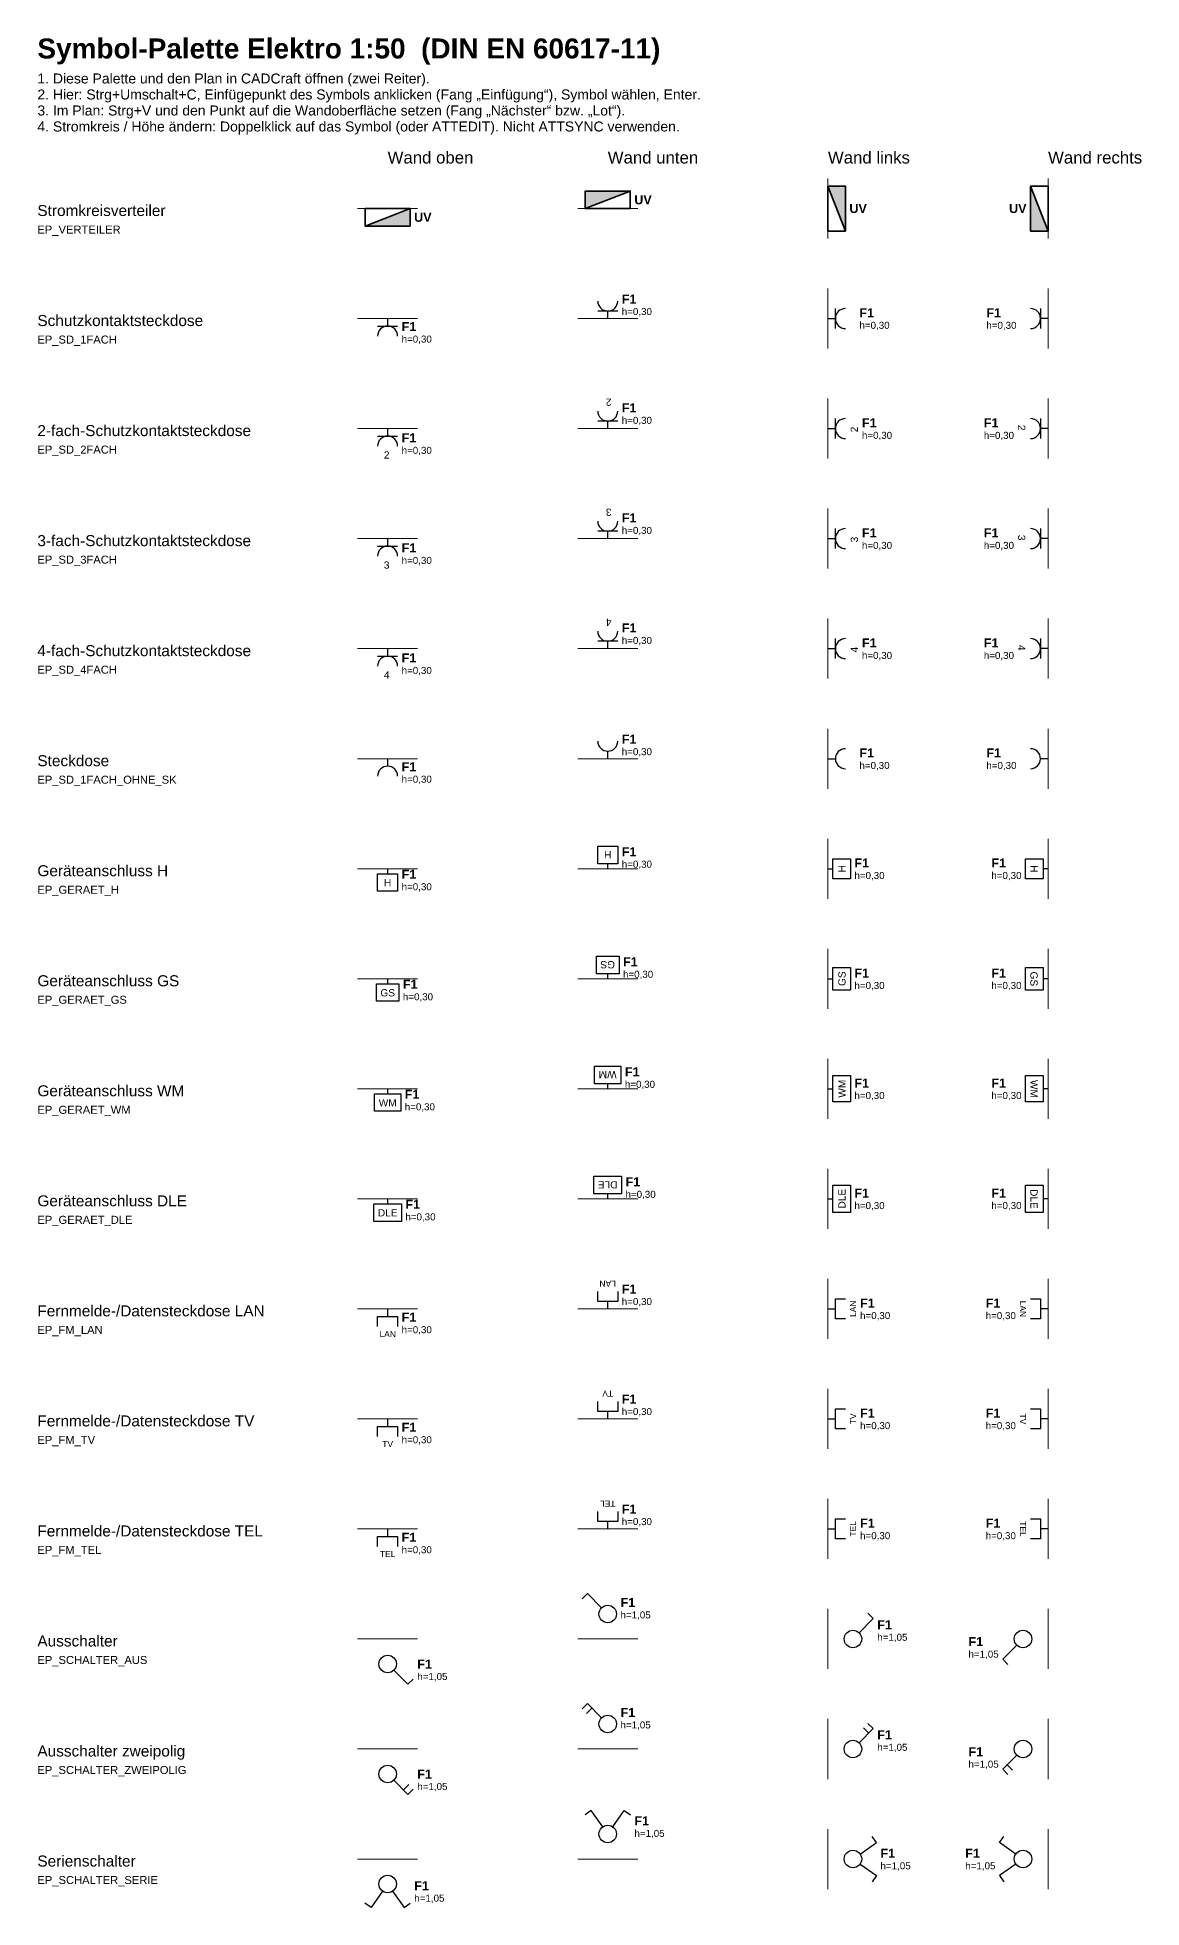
# Model space of a CAD drawing. Header units: millimetres. Extents: x 0 to 11035, y -35500 to 1711.
# Drawn here: x 0 to 11035, y -16986 to 1711 of the extents above; entities that cross this region are included whole.
import ezdxf

# ---------------------------------------------------------------- set-up
doc = ezdxf.new("R2010")
doc.units = ezdxf.units.MM
for name, color, linetype, lineweight in [('ELT_DATEN', 5, 'Continuous', 25), ('ELT_GERAETE', 7, 'Continuous', 25), ('ELT_PALETTE', 8, 'Continuous', 13), ('ELT_SCHALTER', 7, 'Continuous', 25), ('ELT_STECKDOSEN', 7, 'Continuous', 25), ('ELT_VERTEILER', 7, 'Continuous', 35)]:
    doc.layers.add(name, color=color, linetype=linetype, lineweight=lineweight)
doc.styles.add('PLAN', font='arial.ttf')
doc.styles.add('PLAN_FETT', font='arialbd.ttf')

# ---------------------------------------------------------------- blocks, each defined once
blk = doc.blocks.new('EP_VERTEILER', base_point=(-200000, -200000))
blk.add_hatch(color=0).paths.add_polyline_path([(-199995.5, -200003.5), (-199995.5, -200000), (-200004.5, -200003.5)])
at = {"color": 0}
for points in [[(-200004.5, -200000), (-199995.5, -200000), (-199995.5, -200003.5), (-200004.5, -200003.5)], [(-200004.5, -200003.5), (-199995.5, -200003.5), (-199995.5, -200000)]]:
    blk.add_lwpolyline(points, close=True, dxfattribs=at)
for tag, p, height, style in [('SK', (-199994.5, -200001), 1.8, 'PLAN_FETT'), ('HOEHE', (-199994.5, -200003.4), 1.4, 'PLAN'), ('BEM', (-199994.5, -200005.6), 1.4, 'PLAN')]:
    blk.add_attdef(tag, p, '', height=height, dxfattribs=dict(at, style=style))
blk = doc.blocks.new('EP_SD_1FACH', base_point=(-199900, -200000))
at = {"color": 0}
for p, q in [((-199900, -200000), (-199900, -200001.5)), ((-199902, -200001.5), (-199898, -200001.5))]:
    blk.add_line(p, q, dxfattribs=at)
blk.add_arc((-199900, -200003.5), 2, 0, 180, dxfattribs=at)
for tag, p, height, style in [('SK', (-199897, -200001), 1.8, 'PLAN_FETT'), ('HOEHE', (-199897, -200003.4), 1.4, 'PLAN'), ('BEM', (-199897, -200005.6), 1.4, 'PLAN')]:
    blk.add_attdef(tag, p, '', height=height, dxfattribs=dict(at, style=style))
blk = doc.blocks.new('EP_SD_2FACH', base_point=(-199800, -200000))
at = {"color": 0}
for p, q in [((-199800, -200000), (-199800, -200001.5)), ((-199802, -200001.5), (-199798, -200001.5))]:
    blk.add_line(p, q, dxfattribs=at)
blk.add_arc((-199800, -200003.5), 2, 0, 180, dxfattribs=at)
at = {"color": 0, "style": 'PLAN'}
blk.add_text('2', height=1.45, dxfattribs=at).set_placement((-199800.75, -200006))
at = {"color": 0}
for tag, p, height, style in [('SK', (-199797, -200001), 1.8, 'PLAN_FETT'), ('HOEHE', (-199797, -200003.4), 1.4, 'PLAN'), ('BEM', (-199797, -200005.6), 1.4, 'PLAN')]:
    blk.add_attdef(tag, p, '', height=height, dxfattribs=dict(at, style=style))
blk = doc.blocks.new('EP_SD_3FACH', base_point=(-199700, -200000))
at = {"color": 0}
for p, q in [((-199700, -200000), (-199700, -200001.5)), ((-199702, -200001.5), (-199698, -200001.5))]:
    blk.add_line(p, q, dxfattribs=at)
blk.add_arc((-199700, -200003.5), 2, 0, 180, dxfattribs=at)
at = {"color": 0, "style": 'PLAN'}
blk.add_text('3', height=1.45, dxfattribs=at).set_placement((-199700.75, -200006))
at = {"color": 0}
for tag, p, height, style in [('SK', (-199697, -200001), 1.8, 'PLAN_FETT'), ('HOEHE', (-199697, -200003.4), 1.4, 'PLAN'), ('BEM', (-199697, -200005.6), 1.4, 'PLAN')]:
    blk.add_attdef(tag, p, '', height=height, dxfattribs=dict(at, style=style))
blk = doc.blocks.new('EP_SD_4FACH', base_point=(-199600, -200000))
at = {"color": 0}
for p, q in [((-199600, -200000), (-199600, -200001.5)), ((-199602, -200001.5), (-199598, -200001.5))]:
    blk.add_line(p, q, dxfattribs=at)
blk.add_arc((-199600, -200003.5), 2, 0, 180, dxfattribs=at)
at = {"color": 0, "style": 'PLAN'}
blk.add_text('4', height=1.45, dxfattribs=at).set_placement((-199600.75, -200006))
at = {"color": 0}
for tag, p, height, style in [('SK', (-199597, -200001), 1.8, 'PLAN_FETT'), ('HOEHE', (-199597, -200003.4), 1.4, 'PLAN'), ('BEM', (-199597, -200005.6), 1.4, 'PLAN')]:
    blk.add_attdef(tag, p, '', height=height, dxfattribs=dict(at, style=style))
blk = doc.blocks.new('EP_SD_1FACH_OHNE_SK', base_point=(-199500, -200000))
at = {"color": 0}
blk.add_line((-199500, -200000), (-199500, -200001.5), dxfattribs=at)
blk.add_arc((-199500, -200003.5), 2, 0, 180, dxfattribs=at)
for tag, p, height, style in [('SK', (-199497, -200001), 1.8, 'PLAN_FETT'), ('HOEHE', (-199497, -200003.4), 1.4, 'PLAN'), ('BEM', (-199497, -200005.6), 1.4, 'PLAN')]:
    blk.add_attdef(tag, p, '', height=height, dxfattribs=dict(at, style=style))
blk = doc.blocks.new('EP_GERAET_H', base_point=(-199400, -200000))
at = {"color": 0}
blk.add_line((-199400, -200000), (-199400, -200001), dxfattribs=at)
blk.add_lwpolyline([(-199402, -200001), (-199398, -200001), (-199398, -200004.5), (-199402, -200004.5)], close=True, dxfattribs=at)
at = {"color": 0, "style": 'PLAN'}
blk.add_text('H', height=1.448, dxfattribs=at).set_placement((-199400.7222, -200003.53))
at = {"color": 0}
for tag, p, height, style in [('SK', (-199397, -200001), 1.8, 'PLAN_FETT'), ('HOEHE', (-199397, -200003.4), 1.4, 'PLAN'), ('BEM', (-199397, -200005.6), 1.4, 'PLAN')]:
    blk.add_attdef(tag, p, '', height=height, dxfattribs=dict(at, style=style))
blk = doc.blocks.new('EP_GERAET_GS', base_point=(-199300, -200000))
at = {"color": 0}
blk.add_line((-199300, -200000), (-199300, -200001), dxfattribs=at)
blk.add_lwpolyline([(-199302.25, -200001), (-199297.75, -200001), (-199297.75, -200004.5), (-199302.25, -200004.5)], close=True, dxfattribs=at)
at = {"color": 0, "style": 'PLAN'}
blk.add_text('GS', height=1.448, dxfattribs=at).set_placement((-199301.4448, -200003.53))
at = {"color": 0}
for tag, p, height, style in [('SK', (-199296.75, -200001), 1.8, 'PLAN_FETT'), ('HOEHE', (-199296.75, -200003.4), 1.4, 'PLAN'), ('BEM', (-199296.75, -200005.6), 1.4, 'PLAN')]:
    blk.add_attdef(tag, p, '', height=height, dxfattribs=dict(at, style=style))
blk = doc.blocks.new('EP_GERAET_WM', base_point=(-199200, -200000))
at = {"color": 0}
blk.add_line((-199200, -200000), (-199200, -200001), dxfattribs=at)
blk.add_lwpolyline([(-199202.625, -200001), (-199197.375, -200001), (-199197.375, -200004.5), (-199202.625, -200004.5)], close=True, dxfattribs=at)
at = {"color": 0, "style": 'PLAN'}
blk.add_text('WM', height=1.448, dxfattribs=at).set_placement((-199201.7769, -200003.53))
at = {"color": 0}
for tag, p, height, style in [('SK', (-199196.375, -200001), 1.8, 'PLAN_FETT'), ('HOEHE', (-199196.375, -200003.4), 1.4, 'PLAN'), ('BEM', (-199196.375, -200005.6), 1.4, 'PLAN')]:
    blk.add_attdef(tag, p, '', height=height, dxfattribs=dict(at, style=style))
blk = doc.blocks.new('EP_GERAET_DLE', base_point=(-199100, -200000))
at = {"color": 0}
blk.add_line((-199100, -200000), (-199100, -200001), dxfattribs=at)
blk.add_lwpolyline([(-199102.75, -200001), (-199097.25, -200001), (-199097.25, -200004.5), (-199102.75, -200004.5)], close=True, dxfattribs=at)
at = {"color": 0, "style": 'PLAN'}
blk.add_text('DLE', height=1.448, dxfattribs=at).set_placement((-199101.9453, -200003.53))
at = {"color": 0}
for tag, p, height, style in [('SK', (-199096.25, -200001), 1.8, 'PLAN_FETT'), ('HOEHE', (-199096.25, -200003.4), 1.4, 'PLAN'), ('BEM', (-199096.25, -200005.6), 1.4, 'PLAN')]:
    blk.add_attdef(tag, p, '', height=height, dxfattribs=dict(at, style=style))
blk = doc.blocks.new('EP_FM_LAN', base_point=(-199000, -200000))
at = {"color": 0}
blk.add_line((-199000, -200000), (-199000, -200001.5), dxfattribs=at)
blk.add_lwpolyline([(-199002, -200003.5), (-199002, -200001.5), (-198998, -200001.5), (-198998, -200003.5)], dxfattribs=at)
at = {"color": 0, "style": 'PLAN'}
blk.add_text('LAN', height=1.207, dxfattribs=at).set_placement((-199001.6211, -200005.6292))
at = {"color": 0}
for tag, p, height, style in [('SK', (-198997, -200001), 1.8, 'PLAN_FETT'), ('HOEHE', (-198997, -200003.4), 1.4, 'PLAN'), ('BEM', (-198997, -200005.6), 1.4, 'PLAN')]:
    blk.add_attdef(tag, p, '', height=height, dxfattribs=dict(at, style=style))
blk = doc.blocks.new('EP_FM_TV', base_point=(-198900, -200000))
at = {"color": 0}
blk.add_line((-198900, -200000), (-198900, -200001.5), dxfattribs=at)
blk.add_lwpolyline([(-198902, -200003.5), (-198902, -200001.5), (-198898, -200001.5), (-198898, -200003.5)], dxfattribs=at)
at = {"color": 0, "style": 'PLAN'}
blk.add_text('TV', height=1.207, dxfattribs=at).set_placement((-198901.0649, -200005.6292))
at = {"color": 0}
for tag, p, height, style in [('SK', (-198897, -200001), 1.8, 'PLAN_FETT'), ('HOEHE', (-198897, -200003.4), 1.4, 'PLAN'), ('BEM', (-198897, -200005.6), 1.4, 'PLAN')]:
    blk.add_attdef(tag, p, '', height=height, dxfattribs=dict(at, style=style))
blk = doc.blocks.new('EP_FM_TEL', base_point=(-198800, -200000))
at = {"color": 0}
blk.add_line((-198800, -200000), (-198800, -200001.5), dxfattribs=at)
blk.add_lwpolyline([(-198802, -200003.5), (-198802, -200001.5), (-198798, -200001.5), (-198798, -200003.5)], dxfattribs=at)
at = {"color": 0, "style": 'PLAN'}
blk.add_text('TEL', height=1.207, dxfattribs=at).set_placement((-198801.5283, -200005.6292))
at = {"color": 0}
for tag, p, height, style in [('SK', (-198797, -200001), 1.8, 'PLAN_FETT'), ('HOEHE', (-198797, -200003.4), 1.4, 'PLAN'), ('BEM', (-198797, -200005.6), 1.4, 'PLAN')]:
    blk.add_attdef(tag, p, '', height=height, dxfattribs=dict(at, style=style))
blk = doc.blocks.new('EP_SCHALTER_AUS', base_point=(-198700, -200000))
at = {"color": 0}
for p, q in [((-198698.7625, -200006.2375), (-198695.935, -200009.065)), ((-198695.935, -200009.065), (-198694.8725, -200008.005))]:
    blk.add_line(p, q, dxfattribs=at)
blk.add_circle((-198700, -200005), 1.75, dxfattribs=at)
for tag, p, height, style in [('SK', (-198693.8725, -200001), 1.8, 'PLAN_FETT'), ('HOEHE', (-198693.8725, -200003.4), 1.4, 'PLAN'), ('BEM', (-198693.8725, -200005.6), 1.4, 'PLAN')]:
    blk.add_attdef(tag, p, '', height=height, dxfattribs=dict(at, style=style))
blk = doc.blocks.new('EP_SCHALTER_ZWEIPOLIG', base_point=(-198600, -200000))
at = {"color": 0}
for p, q in [((-198598.7625, -200006.2375), (-198595.935, -200009.065)), ((-198596.8175, -200008.1825), (-198595.7575, -200007.1225)), ((-198595.935, -200009.065), (-198594.8725, -200008.005))]:
    blk.add_line(p, q, dxfattribs=at)
blk.add_circle((-198600, -200005), 1.75, dxfattribs=at)
for tag, p, height, style in [('SK', (-198593.8725, -200001), 1.8, 'PLAN_FETT'), ('HOEHE', (-198593.8725, -200003.4), 1.4, 'PLAN'), ('BEM', (-198593.8725, -200005.6), 1.4, 'PLAN')]:
    blk.add_attdef(tag, p, '', height=height, dxfattribs=dict(at, style=style))
blk = doc.blocks.new('EP_SCHALTER_SERIE', base_point=(-198500, -200000))
at = {"color": 0}
for p, q in [((-198501.005, -200006.4325), (-198503.2975, -200009.71)), ((-198498.995, -200006.4325), (-198496.7025, -200009.71)), ((-198503.2975, -200009.71), (-198504.5275, -200008.85)), ((-198496.7025, -200009.71), (-198495.4725, -200008.85))]:
    blk.add_line(p, q, dxfattribs=at)
blk.add_circle((-198500, -200005), 1.75, dxfattribs=at)
for tag, p, height, style in [('SK', (-198494.4725, -200001), 1.8, 'PLAN_FETT'), ('HOEHE', (-198494.4725, -200003.4), 1.4, 'PLAN'), ('BEM', (-198494.4725, -200005.6), 1.4, 'PLAN')]:
    blk.add_attdef(tag, p, '', height=height, dxfattribs=dict(at, style=style))

msp = doc.modelspace()

# ---------------------------------------------------------------- linework, layer by layer
at = {"layer": 'ELT_PALETTE'}
for p, q in [((7900, -300), (7900, 300)), ((10100, -300), (10100, 300)), ((3200, 0), (3800, 0)), ((5400, 0), (6000, 0)), ((7900, -1400), (7900, -800)), ((10100, -1400), (10100, -800)), ((3200, -1100), (3800, -1100)), ((5400, -1100), (6000, -1100)), ((7900, -2500), (7900, -1900)), ((10100, -2500), (10100, -1900)), ((3200, -2200), (3800, -2200)), ((5400, -2200), (6000, -2200)), ((7900, -3600), (7900, -3000)), ((10100, -3600), (10100, -3000)), ((3200, -3300), (3800, -3300)), ((5400, -3300), (6000, -3300)), ((7900, -4700), (7900, -4100)), ((10100, -4700), (10100, -4100)), ((3200, -4400), (3800, -4400)), ((5400, -4400), (6000, -4400)), ((7900, -5800), (7900, -5200)), ((10100, -5800), (10100, -5200)), ((3200, -5500), (3800, -5500)), ((5400, -5500), (6000, -5500)), ((7900, -6900), (7900, -6300)), ((10100, -6900), (10100, -6300)), ((3200, -6600), (3800, -6600)), ((5400, -6600), (6000, -6600)), ((7900, -8000), (7900, -7400)), ((10100, -8000), (10100, -7400)), ((3200, -7700), (3800, -7700)), ((5400, -7700), (6000, -7700)), ((7900, -9100), (7900, -8500)), ((10100, -9100), (10100, -8500)), ((3200, -8800), (3800, -8800)), ((5400, -8800), (6000, -8800)), ((7900, -10200), (7900, -9600)), ((10100, -10200), (10100, -9600)), ((3200, -9900), (3800, -9900)), ((5400, -9900), (6000, -9900)), ((7900, -11300), (7900, -10700)), ((10100, -11300), (10100, -10700)), ((3200, -11000), (3800, -11000)), ((5400, -11000), (6000, -11000)), ((7900, -12400), (7900, -11800)), ((10100, -12400), (10100, -11800)), ((3200, -12100), (3800, -12100)), ((5400, -12100), (6000, -12100)), ((7900, -13500), (7900, -12900)), ((10100, -13500), (10100, -12900)), ((3200, -13200), (3800, -13200)), ((5400, -13200), (6000, -13200)), ((7900, -14600), (7900, -14000)), ((10100, -14600), (10100, -14000)), ((3200, -14300), (3800, -14300)), ((5400, -14300), (6000, -14300)), ((7900, -15700), (7900, -15100)), ((10100, -15700), (10100, -15100)), ((3200, -15400), (3800, -15400)), ((5400, -15400), (6000, -15400)), ((7900, -16800), (7900, -16200)), ((10100, -16800), (10100, -16200)), ((3200, -16500), (3800, -16500)), ((5400, -16500), (6000, -16500))]:
    msp.add_line(p, q, dxfattribs=at)

# ---------------------------------------------------------------- block references
at = {"layer": 'ELT_DATEN'}
ref = msp.add_blockref('EP_FM_LAN', (5700, -11000), dxfattribs=dict(at, xscale=50, yscale=50, zscale=50, rotation=180))
ref.add_attrib('SK', 'F1', (5840, -10846.8), dxfattribs={"color": 0, "height": 90, "style": 'PLAN_FETT'})
ref.add_attrib('HOEHE', 'h=0,30', (5840, -10961.8), dxfattribs={"color": 0, "height": 70, "style": 'PLAN'})
ref = msp.add_blockref('EP_FM_LAN', (3500, -11000), dxfattribs=dict(at, xscale=50, yscale=50, zscale=50))
ref.add_attrib('SK', 'F1', (3640, -11128.2), dxfattribs={"color": 0, "height": 90, "style": 'PLAN_FETT'})
ref.add_attrib('HOEHE', 'h=0,30', (3640, -11243.2), dxfattribs={"color": 0, "height": 70, "style": 'PLAN'})
ref = msp.add_blockref('EP_FM_LAN', (7900, -11000), dxfattribs=dict(at, xscale=50, yscale=50, zscale=50, rotation=90))
ref.add_attrib('SK', 'F1', (8221.5, -10987.5), dxfattribs={"color": 0, "height": 90, "style": 'PLAN_FETT'})
ref.add_attrib('HOEHE', 'h=0,30', (8221.5, -11102.5), dxfattribs={"color": 0, "height": 70, "style": 'PLAN'})
ref = msp.add_blockref('EP_FM_LAN', (10100, -11000), dxfattribs=dict(at, xscale=50, yscale=50, zscale=50, rotation=270))
ref.add_attrib('SK', 'F1', (9476.8, -10987.5), dxfattribs={"color": 0, "height": 90, "style": 'PLAN_FETT'})
ref.add_attrib('HOEHE', 'h=0,30', (9476.8, -11102.5), dxfattribs={"color": 0, "height": 70, "style": 'PLAN'})
ref = msp.add_blockref('EP_FM_TV', (5700, -12100), dxfattribs=dict(at, xscale=50, yscale=50, zscale=50, rotation=180))
ref.add_attrib('SK', 'F1', (5840, -11946.8), dxfattribs={"color": 0, "height": 90, "style": 'PLAN_FETT'})
ref.add_attrib('HOEHE', 'h=0,30', (5840, -12061.8), dxfattribs={"color": 0, "height": 70, "style": 'PLAN'})
ref = msp.add_blockref('EP_FM_TV', (3500, -12100), dxfattribs=dict(at, xscale=50, yscale=50, zscale=50))
ref.add_attrib('SK', 'F1', (3640, -12228.2), dxfattribs={"color": 0, "height": 90, "style": 'PLAN_FETT'})
ref.add_attrib('HOEHE', 'h=0,30', (3640, -12343.2), dxfattribs={"color": 0, "height": 70, "style": 'PLAN'})
ref = msp.add_blockref('EP_FM_TV', (7900, -12100), dxfattribs=dict(at, xscale=50, yscale=50, zscale=50, rotation=90))
ref.add_attrib('SK', 'F1', (8221.5, -12087.5), dxfattribs={"color": 0, "height": 90, "style": 'PLAN_FETT'})
ref.add_attrib('HOEHE', 'h=0,30', (8221.5, -12202.5), dxfattribs={"color": 0, "height": 70, "style": 'PLAN'})
ref = msp.add_blockref('EP_FM_TV', (10100, -12100), dxfattribs=dict(at, xscale=50, yscale=50, zscale=50, rotation=270))
ref.add_attrib('SK', 'F1', (9476.8, -12087.5), dxfattribs={"color": 0, "height": 90, "style": 'PLAN_FETT'})
ref.add_attrib('HOEHE', 'h=0,30', (9476.8, -12202.5), dxfattribs={"color": 0, "height": 70, "style": 'PLAN'})
ref = msp.add_blockref('EP_FM_TEL', (5700, -13200), dxfattribs=dict(at, xscale=50, yscale=50, zscale=50, rotation=180))
ref.add_attrib('SK', 'F1', (5840, -13046.8), dxfattribs={"color": 0, "height": 90, "style": 'PLAN_FETT'})
ref.add_attrib('HOEHE', 'h=0,30', (5840, -13161.8), dxfattribs={"color": 0, "height": 70, "style": 'PLAN'})
ref = msp.add_blockref('EP_FM_TEL', (3500, -13200), dxfattribs=dict(at, xscale=50, yscale=50, zscale=50))
ref.add_attrib('SK', 'F1', (3640, -13328.2), dxfattribs={"color": 0, "height": 90, "style": 'PLAN_FETT'})
ref.add_attrib('HOEHE', 'h=0,30', (3640, -13443.2), dxfattribs={"color": 0, "height": 70, "style": 'PLAN'})
ref = msp.add_blockref('EP_FM_TEL', (7900, -13200), dxfattribs=dict(at, xscale=50, yscale=50, zscale=50, rotation=90))
ref.add_attrib('SK', 'F1', (8221.5, -13187.5), dxfattribs={"color": 0, "height": 90, "style": 'PLAN_FETT'})
ref.add_attrib('HOEHE', 'h=0,30', (8221.5, -13302.5), dxfattribs={"color": 0, "height": 70, "style": 'PLAN'})
ref = msp.add_blockref('EP_FM_TEL', (10100, -13200), dxfattribs=dict(at, xscale=50, yscale=50, zscale=50, rotation=270))
ref.add_attrib('SK', 'F1', (9476.8, -13187.5), dxfattribs={"color": 0, "height": 90, "style": 'PLAN_FETT'})
ref.add_attrib('HOEHE', 'h=0,30', (9476.8, -13302.5), dxfattribs={"color": 0, "height": 70, "style": 'PLAN'})
at = {"layer": 'ELT_GERAETE'}
ref = msp.add_blockref('EP_GERAET_H', (5700, -6600), dxfattribs=dict(at, xscale=50, yscale=50, zscale=50, rotation=180))
ref.add_attrib('SK', 'F1', (5840, -6475), dxfattribs={"color": 0, "height": 90, "style": 'PLAN_FETT'})
ref.add_attrib('HOEHE', 'h=0,30', (5840, -6590), dxfattribs={"color": 0, "height": 70, "style": 'PLAN'})
ref = msp.add_blockref('EP_GERAET_H', (7900, -6600), dxfattribs=dict(at, xscale=50, yscale=50, zscale=50, rotation=90))
ref.add_attrib('SK', 'F1', (8165, -6587.5), dxfattribs={"color": 0, "height": 90, "style": 'PLAN_FETT'})
ref.add_attrib('HOEHE', 'h=0,30', (8165, -6702.5), dxfattribs={"color": 0, "height": 70, "style": 'PLAN'})
ref = msp.add_blockref('EP_GERAET_H', (10100, -6600), dxfattribs=dict(at, xscale=50, yscale=50, zscale=50, rotation=270))
ref.add_attrib('SK', 'F1', (9533.3, -6587.5), dxfattribs={"color": 0, "height": 90, "style": 'PLAN_FETT'})
ref.add_attrib('HOEHE', 'h=0,30', (9533.3, -6702.5), dxfattribs={"color": 0, "height": 70, "style": 'PLAN'})
ref = msp.add_blockref('EP_GERAET_H', (3500, -6600), dxfattribs=dict(at, xscale=50, yscale=50, zscale=50))
ref.add_attrib('SK', 'F1', (3640, -6700), dxfattribs={"color": 0, "height": 90, "style": 'PLAN_FETT'})
ref.add_attrib('HOEHE', 'h=0,30', (3640, -6815), dxfattribs={"color": 0, "height": 70, "style": 'PLAN'})
ref = msp.add_blockref('EP_GERAET_GS', (5700, -7700), dxfattribs=dict(at, xscale=50, yscale=50, zscale=50, rotation=180))
ref.add_attrib('SK', 'F1', (5852.5, -7575), dxfattribs={"color": 0, "height": 90, "style": 'PLAN_FETT'})
ref.add_attrib('HOEHE', 'h=0,30', (5852.5, -7690), dxfattribs={"color": 0, "height": 70, "style": 'PLAN'})
ref = msp.add_blockref('EP_GERAET_GS', (7900, -7700), dxfattribs=dict(at, xscale=50, yscale=50, zscale=50, rotation=90))
ref.add_attrib('SK', 'F1', (8165, -7687.5), dxfattribs={"color": 0, "height": 90, "style": 'PLAN_FETT'})
ref.add_attrib('HOEHE', 'h=0,30', (8165, -7802.5), dxfattribs={"color": 0, "height": 70, "style": 'PLAN'})
ref = msp.add_blockref('EP_GERAET_GS', (10100, -7700), dxfattribs=dict(at, xscale=50, yscale=50, zscale=50, rotation=270))
ref.add_attrib('SK', 'F1', (9533.3, -7687.5), dxfattribs={"color": 0, "height": 90, "style": 'PLAN_FETT'})
ref.add_attrib('HOEHE', 'h=0,30', (9533.3, -7802.5), dxfattribs={"color": 0, "height": 70, "style": 'PLAN'})
ref = msp.add_blockref('EP_GERAET_GS', (3500, -7700), dxfattribs=dict(at, xscale=50, yscale=50, zscale=50))
ref.add_attrib('SK', 'F1', (3652.5, -7800), dxfattribs={"color": 0, "height": 90, "style": 'PLAN_FETT'})
ref.add_attrib('HOEHE', 'h=0,30', (3652.5, -7915), dxfattribs={"color": 0, "height": 70, "style": 'PLAN'})
ref = msp.add_blockref('EP_GERAET_WM', (5700, -8800), dxfattribs=dict(at, xscale=50, yscale=50, zscale=50, rotation=180))
ref.add_attrib('SK', 'F1', (5871.2, -8675), dxfattribs={"color": 0, "height": 90, "style": 'PLAN_FETT'})
ref.add_attrib('HOEHE', 'h=0,30', (5871.2, -8790), dxfattribs={"color": 0, "height": 70, "style": 'PLAN'})
ref = msp.add_blockref('EP_GERAET_WM', (7900, -8800), dxfattribs=dict(at, xscale=50, yscale=50, zscale=50, rotation=90))
ref.add_attrib('SK', 'F1', (8165, -8787.5), dxfattribs={"color": 0, "height": 90, "style": 'PLAN_FETT'})
ref.add_attrib('HOEHE', 'h=0,30', (8165, -8902.5), dxfattribs={"color": 0, "height": 70, "style": 'PLAN'})
ref = msp.add_blockref('EP_GERAET_WM', (10100, -8800), dxfattribs=dict(at, xscale=50, yscale=50, zscale=50, rotation=270))
ref.add_attrib('SK', 'F1', (9533.3, -8787.5), dxfattribs={"color": 0, "height": 90, "style": 'PLAN_FETT'})
ref.add_attrib('HOEHE', 'h=0,30', (9533.3, -8902.5), dxfattribs={"color": 0, "height": 70, "style": 'PLAN'})
ref = msp.add_blockref('EP_GERAET_WM', (3500, -8800), dxfattribs=dict(at, xscale=50, yscale=50, zscale=50))
ref.add_attrib('SK', 'F1', (3671.2, -8900), dxfattribs={"color": 0, "height": 90, "style": 'PLAN_FETT'})
ref.add_attrib('HOEHE', 'h=0,30', (3671.2, -9015), dxfattribs={"color": 0, "height": 70, "style": 'PLAN'})
ref = msp.add_blockref('EP_GERAET_DLE', (5700, -9900), dxfattribs=dict(at, xscale=50, yscale=50, zscale=50, rotation=180))
ref.add_attrib('SK', 'F1', (5877.5, -9775), dxfattribs={"color": 0, "height": 90, "style": 'PLAN_FETT'})
ref.add_attrib('HOEHE', 'h=0,30', (5877.5, -9890), dxfattribs={"color": 0, "height": 70, "style": 'PLAN'})
ref = msp.add_blockref('EP_GERAET_DLE', (3500, -9900), dxfattribs=dict(at, xscale=50, yscale=50, zscale=50))
ref.add_attrib('SK', 'F1', (3677.5, -10000), dxfattribs={"color": 0, "height": 90, "style": 'PLAN_FETT'})
ref.add_attrib('HOEHE', 'h=0,30', (3677.5, -10115), dxfattribs={"color": 0, "height": 70, "style": 'PLAN'})
ref = msp.add_blockref('EP_GERAET_DLE', (7900, -9900), dxfattribs=dict(at, xscale=50, yscale=50, zscale=50, rotation=90))
ref.add_attrib('SK', 'F1', (8165, -9887.5), dxfattribs={"color": 0, "height": 90, "style": 'PLAN_FETT'})
ref.add_attrib('HOEHE', 'h=0,30', (8165, -10002.5), dxfattribs={"color": 0, "height": 70, "style": 'PLAN'})
ref = msp.add_blockref('EP_GERAET_DLE', (10100, -9900), dxfattribs=dict(at, xscale=50, yscale=50, zscale=50, rotation=270))
ref.add_attrib('SK', 'F1', (9533.3, -9887.5), dxfattribs={"color": 0, "height": 90, "style": 'PLAN_FETT'})
ref.add_attrib('HOEHE', 'h=0,30', (9533.3, -10002.5), dxfattribs={"color": 0, "height": 70, "style": 'PLAN'})
at = {"layer": 'ELT_SCHALTER'}
ref = msp.add_blockref('EP_SCHALTER_AUS', (5700, -14300), dxfattribs=dict(at, xscale=50, yscale=50, zscale=50, rotation=180))
ref.add_attrib('SK', 'F1', (5827.5, -13979.6), dxfattribs={"color": 0, "height": 90, "style": 'PLAN_FETT'})
ref.add_attrib('HOEHE', 'h=1,05', (5827.5, -14094.6), dxfattribs={"color": 0, "height": 70, "style": 'PLAN'})
ref = msp.add_blockref('EP_SCHALTER_AUS', (7900, -14300), dxfattribs=dict(at, xscale=50, yscale=50, zscale=50, rotation=90))
ref.add_attrib('SK', 'F1', (8393.2, -14203.1), dxfattribs={"color": 0, "height": 90, "style": 'PLAN_FETT'})
ref.add_attrib('HOEHE', 'h=1,05', (8393.2, -14318.1), dxfattribs={"color": 0, "height": 70, "style": 'PLAN'})
ref = msp.add_blockref('EP_SCHALTER_AUS', (10100, -14300), dxfattribs=dict(at, xscale=50, yscale=50, zscale=50, rotation=270))
ref.add_attrib('SK', 'F1', (9305, -14371.9), dxfattribs={"color": 0, "height": 90, "style": 'PLAN_FETT'})
ref.add_attrib('HOEHE', 'h=1,05', (9305, -14486.9), dxfattribs={"color": 0, "height": 70, "style": 'PLAN'})
ref = msp.add_blockref('EP_SCHALTER_AUS', (3500, -14300), dxfattribs=dict(at, xscale=50, yscale=50, zscale=50))
ref.add_attrib('SK', 'F1', (3796.4, -14595.4), dxfattribs={"color": 0, "height": 90, "style": 'PLAN_FETT'})
ref.add_attrib('HOEHE', 'h=1,05', (3796.4, -14710.4), dxfattribs={"color": 0, "height": 70, "style": 'PLAN'})
ref = msp.add_blockref('EP_SCHALTER_ZWEIPOLIG', (5700, -15400), dxfattribs=dict(at, xscale=50, yscale=50, zscale=50, rotation=180))
ref.add_attrib('SK', 'F1', (5827.5, -15079.6), dxfattribs={"color": 0, "height": 90, "style": 'PLAN_FETT'})
ref.add_attrib('HOEHE', 'h=1,05', (5827.5, -15194.6), dxfattribs={"color": 0, "height": 70, "style": 'PLAN'})
ref = msp.add_blockref('EP_SCHALTER_ZWEIPOLIG', (7900, -15400), dxfattribs=dict(at, xscale=50, yscale=50, zscale=50, rotation=90))
ref.add_attrib('SK', 'F1', (8393.2, -15303.1), dxfattribs={"color": 0, "height": 90, "style": 'PLAN_FETT'})
ref.add_attrib('HOEHE', 'h=1,05', (8393.2, -15418.1), dxfattribs={"color": 0, "height": 70, "style": 'PLAN'})
ref = msp.add_blockref('EP_SCHALTER_ZWEIPOLIG', (10100, -15400), dxfattribs=dict(at, xscale=50, yscale=50, zscale=50, rotation=270))
ref.add_attrib('SK', 'F1', (9305, -15471.9), dxfattribs={"color": 0, "height": 90, "style": 'PLAN_FETT'})
ref.add_attrib('HOEHE', 'h=1,05', (9305, -15586.9), dxfattribs={"color": 0, "height": 70, "style": 'PLAN'})
ref = msp.add_blockref('EP_SCHALTER_ZWEIPOLIG', (3500, -15400), dxfattribs=dict(at, xscale=50, yscale=50, zscale=50))
ref.add_attrib('SK', 'F1', (3796.4, -15695.4), dxfattribs={"color": 0, "height": 90, "style": 'PLAN_FETT'})
ref.add_attrib('HOEHE', 'h=1,05', (3796.4, -15810.4), dxfattribs={"color": 0, "height": 70, "style": 'PLAN'})
ref = msp.add_blockref('EP_SCHALTER_SERIE', (5700, -16500), dxfattribs=dict(at, xscale=50, yscale=50, zscale=50, rotation=180))
ref.add_attrib('SK', 'F1', (5966.4, -16163.5), dxfattribs={"color": 0, "height": 90, "style": 'PLAN_FETT'})
ref.add_attrib('HOEHE', 'h=1,05', (5966.4, -16278.5), dxfattribs={"color": 0, "height": 70, "style": 'PLAN'})
ref = msp.add_blockref('EP_SCHALTER_SERIE', (7900, -16500), dxfattribs=dict(at, xscale=50, yscale=50, zscale=50, rotation=90))
ref.add_attrib('SK', 'F1', (8425.5, -16487.5), dxfattribs={"color": 0, "height": 90, "style": 'PLAN_FETT'})
ref.add_attrib('HOEHE', 'h=1,05', (8425.5, -16602.5), dxfattribs={"color": 0, "height": 70, "style": 'PLAN'})
ref = msp.add_blockref('EP_SCHALTER_SERIE', (10100, -16500), dxfattribs=dict(at, xscale=50, yscale=50, zscale=50, rotation=270))
ref.add_attrib('SK', 'F1', (9272.8, -16487.5), dxfattribs={"color": 0, "height": 90, "style": 'PLAN_FETT'})
ref.add_attrib('HOEHE', 'h=1,05', (9272.8, -16602.5), dxfattribs={"color": 0, "height": 70, "style": 'PLAN'})
ref = msp.add_blockref('EP_SCHALTER_SERIE', (3500, -16500), dxfattribs=dict(at, xscale=50, yscale=50, zscale=50))
ref.add_attrib('SK', 'F1', (3766.4, -16811.5), dxfattribs={"color": 0, "height": 90, "style": 'PLAN_FETT'})
ref.add_attrib('HOEHE', 'h=1,05', (3766.4, -16926.5), dxfattribs={"color": 0, "height": 70, "style": 'PLAN'})
at = {"layer": 'ELT_STECKDOSEN'}
ref = msp.add_blockref('EP_SD_1FACH', (5700, -1100), dxfattribs=dict(at, xscale=50, yscale=50, zscale=50, rotation=180))
ref.add_attrib('SK', 'F1', (5840, -950), dxfattribs={"color": 0, "height": 90, "style": 'PLAN_FETT'})
ref.add_attrib('HOEHE', 'h=0,30', (5840, -1065), dxfattribs={"color": 0, "height": 70, "style": 'PLAN'})
ref = msp.add_blockref('EP_SD_1FACH', (3500, -1100), dxfattribs=dict(at, xscale=50, yscale=50, zscale=50))
ref.add_attrib('SK', 'F1', (3640, -1225), dxfattribs={"color": 0, "height": 90, "style": 'PLAN_FETT'})
ref.add_attrib('HOEHE', 'h=0,30', (3640, -1340), dxfattribs={"color": 0, "height": 70, "style": 'PLAN'})
ref = msp.add_blockref('EP_SD_1FACH', (7900, -1100), dxfattribs=dict(at, xscale=50, yscale=50, zscale=50, rotation=90))
ref.add_attrib('SK', 'F1', (8215, -1087.5), dxfattribs={"color": 0, "height": 90, "style": 'PLAN_FETT'})
ref.add_attrib('HOEHE', 'h=0,30', (8215, -1202.5), dxfattribs={"color": 0, "height": 70, "style": 'PLAN'})
ref = msp.add_blockref('EP_SD_1FACH', (10100, -1100), dxfattribs=dict(at, xscale=50, yscale=50, zscale=50, rotation=270))
ref.add_attrib('SK', 'F1', (9483.3, -1087.5), dxfattribs={"color": 0, "height": 90, "style": 'PLAN_FETT'})
ref.add_attrib('HOEHE', 'h=0,30', (9483.3, -1202.5), dxfattribs={"color": 0, "height": 70, "style": 'PLAN'})
ref = msp.add_blockref('EP_SD_2FACH', (5700, -2200), dxfattribs=dict(at, xscale=50, yscale=50, zscale=50, rotation=180))
ref.add_attrib('SK', 'F1', (5840, -2037.5), dxfattribs={"color": 0, "height": 90, "style": 'PLAN_FETT'})
ref.add_attrib('HOEHE', 'h=0,30', (5840, -2152.5), dxfattribs={"color": 0, "height": 70, "style": 'PLAN'})
ref = msp.add_blockref('EP_SD_2FACH', (3500, -2200), dxfattribs=dict(at, xscale=50, yscale=50, zscale=50))
ref.add_attrib('SK', 'F1', (3640, -2337.5), dxfattribs={"color": 0, "height": 90, "style": 'PLAN_FETT'})
ref.add_attrib('HOEHE', 'h=0,30', (3640, -2452.5), dxfattribs={"color": 0, "height": 70, "style": 'PLAN'})
ref = msp.add_blockref('EP_SD_2FACH', (7900, -2200), dxfattribs=dict(at, xscale=50, yscale=50, zscale=50, rotation=90))
ref.add_attrib('SK', 'F1', (8240, -2187.5), dxfattribs={"color": 0, "height": 90, "style": 'PLAN_FETT'})
ref.add_attrib('HOEHE', 'h=0,30', (8240, -2302.5), dxfattribs={"color": 0, "height": 70, "style": 'PLAN'})
ref = msp.add_blockref('EP_SD_2FACH', (10100, -2200), dxfattribs=dict(at, xscale=50, yscale=50, zscale=50, rotation=270))
ref.add_attrib('SK', 'F1', (9458.3, -2187.5), dxfattribs={"color": 0, "height": 90, "style": 'PLAN_FETT'})
ref.add_attrib('HOEHE', 'h=0,30', (9458.3, -2302.5), dxfattribs={"color": 0, "height": 70, "style": 'PLAN'})
ref = msp.add_blockref('EP_SD_3FACH', (5700, -3300), dxfattribs=dict(at, xscale=50, yscale=50, zscale=50, rotation=180))
ref.add_attrib('SK', 'F1', (5840, -3137.5), dxfattribs={"color": 0, "height": 90, "style": 'PLAN_FETT'})
ref.add_attrib('HOEHE', 'h=0,30', (5840, -3252.5), dxfattribs={"color": 0, "height": 70, "style": 'PLAN'})
ref = msp.add_blockref('EP_SD_3FACH', (3500, -3300), dxfattribs=dict(at, xscale=50, yscale=50, zscale=50))
ref.add_attrib('SK', 'F1', (3640, -3437.5), dxfattribs={"color": 0, "height": 90, "style": 'PLAN_FETT'})
ref.add_attrib('HOEHE', 'h=0,30', (3640, -3552.5), dxfattribs={"color": 0, "height": 70, "style": 'PLAN'})
ref = msp.add_blockref('EP_SD_3FACH', (7900, -3300), dxfattribs=dict(at, xscale=50, yscale=50, zscale=50, rotation=90))
ref.add_attrib('SK', 'F1', (8240, -3287.5), dxfattribs={"color": 0, "height": 90, "style": 'PLAN_FETT'})
ref.add_attrib('HOEHE', 'h=0,30', (8240, -3402.5), dxfattribs={"color": 0, "height": 70, "style": 'PLAN'})
ref = msp.add_blockref('EP_SD_3FACH', (10100, -3300), dxfattribs=dict(at, xscale=50, yscale=50, zscale=50, rotation=270))
ref.add_attrib('SK', 'F1', (9458.3, -3287.5), dxfattribs={"color": 0, "height": 90, "style": 'PLAN_FETT'})
ref.add_attrib('HOEHE', 'h=0,30', (9458.3, -3402.5), dxfattribs={"color": 0, "height": 70, "style": 'PLAN'})
ref = msp.add_blockref('EP_SD_4FACH', (5700, -4400), dxfattribs=dict(at, xscale=50, yscale=50, zscale=50, rotation=180))
ref.add_attrib('SK', 'F1', (5840, -4237.5), dxfattribs={"color": 0, "height": 90, "style": 'PLAN_FETT'})
ref.add_attrib('HOEHE', 'h=0,30', (5840, -4352.5), dxfattribs={"color": 0, "height": 70, "style": 'PLAN'})
ref = msp.add_blockref('EP_SD_4FACH', (7900, -4400), dxfattribs=dict(at, xscale=50, yscale=50, zscale=50, rotation=90))
ref.add_attrib('SK', 'F1', (8240, -4387.5), dxfattribs={"color": 0, "height": 90, "style": 'PLAN_FETT'})
ref.add_attrib('HOEHE', 'h=0,30', (8240, -4502.5), dxfattribs={"color": 0, "height": 70, "style": 'PLAN'})
ref = msp.add_blockref('EP_SD_4FACH', (10100, -4400), dxfattribs=dict(at, xscale=50, yscale=50, zscale=50, rotation=270))
ref.add_attrib('SK', 'F1', (9458.3, -4387.5), dxfattribs={"color": 0, "height": 90, "style": 'PLAN_FETT'})
ref.add_attrib('HOEHE', 'h=0,30', (9458.3, -4502.5), dxfattribs={"color": 0, "height": 70, "style": 'PLAN'})
ref = msp.add_blockref('EP_SD_4FACH', (3500, -4400), dxfattribs=dict(at, xscale=50, yscale=50, zscale=50))
ref.add_attrib('SK', 'F1', (3640, -4537.5), dxfattribs={"color": 0, "height": 90, "style": 'PLAN_FETT'})
ref.add_attrib('HOEHE', 'h=0,30', (3640, -4652.5), dxfattribs={"color": 0, "height": 70, "style": 'PLAN'})
ref = msp.add_blockref('EP_SD_1FACH_OHNE_SK', (5700, -5500), dxfattribs=dict(at, xscale=50, yscale=50, zscale=50, rotation=180))
ref.add_attrib('SK', 'F1', (5840, -5350), dxfattribs={"color": 0, "height": 90, "style": 'PLAN_FETT'})
ref.add_attrib('HOEHE', 'h=0,30', (5840, -5465), dxfattribs={"color": 0, "height": 70, "style": 'PLAN'})
ref = msp.add_blockref('EP_SD_1FACH_OHNE_SK', (7900, -5500), dxfattribs=dict(at, xscale=50, yscale=50, zscale=50, rotation=90))
ref.add_attrib('SK', 'F1', (8215, -5487.5), dxfattribs={"color": 0, "height": 90, "style": 'PLAN_FETT'})
ref.add_attrib('HOEHE', 'h=0,30', (8215, -5602.5), dxfattribs={"color": 0, "height": 70, "style": 'PLAN'})
ref = msp.add_blockref('EP_SD_1FACH_OHNE_SK', (10100, -5500), dxfattribs=dict(at, xscale=50, yscale=50, zscale=50, rotation=270))
ref.add_attrib('SK', 'F1', (9483.3, -5487.5), dxfattribs={"color": 0, "height": 90, "style": 'PLAN_FETT'})
ref.add_attrib('HOEHE', 'h=0,30', (9483.3, -5602.5), dxfattribs={"color": 0, "height": 70, "style": 'PLAN'})
ref = msp.add_blockref('EP_SD_1FACH_OHNE_SK', (3500, -5500), dxfattribs=dict(at, xscale=50, yscale=50, zscale=50))
ref.add_attrib('SK', 'F1', (3640, -5625), dxfattribs={"color": 0, "height": 90, "style": 'PLAN_FETT'})
ref.add_attrib('HOEHE', 'h=0,30', (3640, -5740), dxfattribs={"color": 0, "height": 70, "style": 'PLAN'})
at = {"layer": 'ELT_VERTEILER'}
ref = msp.add_blockref('EP_VERTEILER', (7900, 0), dxfattribs=dict(at, xscale=50, yscale=50, zscale=50, rotation=90))
ref.add_attrib('SK', 'UV', (8115, -45), dxfattribs={"color": 0, "height": 90, "style": 'PLAN_FETT'})
ref = msp.add_blockref('EP_VERTEILER', (10100, 0), dxfattribs=dict(at, xscale=50, yscale=50, zscale=50, rotation=270))
ref.add_attrib('SK', 'UV', (9710.4, -45), dxfattribs={"color": 0, "height": 90, "style": 'PLAN_FETT'})
ref = msp.add_blockref('EP_VERTEILER', (3500, 0), dxfattribs=dict(at, xscale=50, yscale=50, zscale=50))
ref.add_attrib('SK', 'UV', (3765, -132.5), dxfattribs={"color": 0, "height": 90, "style": 'PLAN_FETT'})
ref = msp.add_blockref('EP_VERTEILER', (5700, 0), dxfattribs=dict(at, xscale=50, yscale=50, zscale=50, rotation=180))
ref.add_attrib('SK', 'UV', (5965, 42.5), dxfattribs={"color": 0, "height": 90, "style": 'PLAN_FETT'})

# ---------------------------------------------------------------- texts
at = {"layer": 'ELT_PALETTE'}
for s, height, style, p in [('Symbol-Palette Elektro 1:50  (DIN EN 60617-11)', 200, 'PLAN_FETT', (0, 1500)), ('1. Diese Palette und den Plan in CADCraft öffnen (zwei Reiter).', 100, 'PLAN', (0, 1250)), ('2. Hier: Strg+Umschalt+C, Einfügepunkt des Symbols anklicken (Fang „Einfügung“), Symbol wählen, Enter.', 100, 'PLAN', (0, 1090)), ('3. Im Plan: Strg+V und den Punkt auf die Wandoberfläche setzen (Fang „Nächster“ bzw. „Lot“).', 100, 'PLAN', (0, 930)), ('4. Stromkreis / Höhe ändern: Doppelklick auf das Symbol (oder ATTEDIT). Nicht ATTSYNC verwenden.', 100, 'PLAN', (0, 770)), ('Wand oben', 120, 'PLAN', (3500, 450)), ('Wand unten', 120, 'PLAN', (5700, 450)), ('Wand links', 120, 'PLAN', (7900, 450)), ('Wand rechts', 120, 'PLAN', (10100, 450)), ('Stromkreisverteiler', 110, 'PLAN', (0, -75)), ('EP_VERTEILER', 80, 'PLAN', (0, -250)), ('Schutzkontaktsteckdose', 110, 'PLAN', (0, -1175)), ('EP_SD_1FACH', 80, 'PLAN', (0, -1350)), ('2-fach-Schutzkontaktsteckdose', 110, 'PLAN', (0, -2275)), ('EP_SD_2FACH', 80, 'PLAN', (0, -2450)), ('3-fach-Schutzkontaktsteckdose', 110, 'PLAN', (0, -3375)), ('EP_SD_3FACH', 80, 'PLAN', (0, -3550)), ('4-fach-Schutzkontaktsteckdose', 110, 'PLAN', (0, -4475)), ('EP_SD_4FACH', 80, 'PLAN', (0, -4650)), ('Steckdose', 110, 'PLAN', (0, -5575)), ('EP_SD_1FACH_OHNE_SK', 80, 'PLAN', (0, -5750)), ('Geräteanschluss H', 110, 'PLAN', (0, -6675)), ('EP_GERAET_H', 80, 'PLAN', (0, -6850)), ('Geräteanschluss GS', 110, 'PLAN', (0, -7775)), ('EP_GERAET_GS', 80, 'PLAN', (0, -7950)), ('Geräteanschluss WM', 110, 'PLAN', (0, -8875)), ('EP_GERAET_WM', 80, 'PLAN', (0, -9050)), ('Geräteanschluss DLE', 110, 'PLAN', (0, -9975)), ('EP_GERAET_DLE', 80, 'PLAN', (0, -10150)), ('Fernmelde-/Datensteckdose LAN', 110, 'PLAN', (0, -11075)), ('EP_FM_LAN', 80, 'PLAN', (0, -11250)), ('Fernmelde-/Datensteckdose TV', 110, 'PLAN', (0, -12175)), ('EP_FM_TV', 80, 'PLAN', (0, -12350)), ('Fernmelde-/Datensteckdose TEL', 110, 'PLAN', (0, -13275)), ('EP_FM_TEL', 80, 'PLAN', (0, -13450)), ('Ausschalter', 110, 'PLAN', (0, -14375)), ('EP_SCHALTER_AUS', 80, 'PLAN', (0, -14550)), ('Ausschalter zweipolig', 110, 'PLAN', (0, -15475)), ('EP_SCHALTER_ZWEIPOLIG', 80, 'PLAN', (0, -15650)), ('Serienschalter', 110, 'PLAN', (0, -16575)), ('EP_SCHALTER_SERIE', 80, 'PLAN', (0, -16750))]:
    msp.add_text(s, height=height, dxfattribs=dict(at, style=style)).set_placement(p)

doc.saveas('drawing.dxf')
